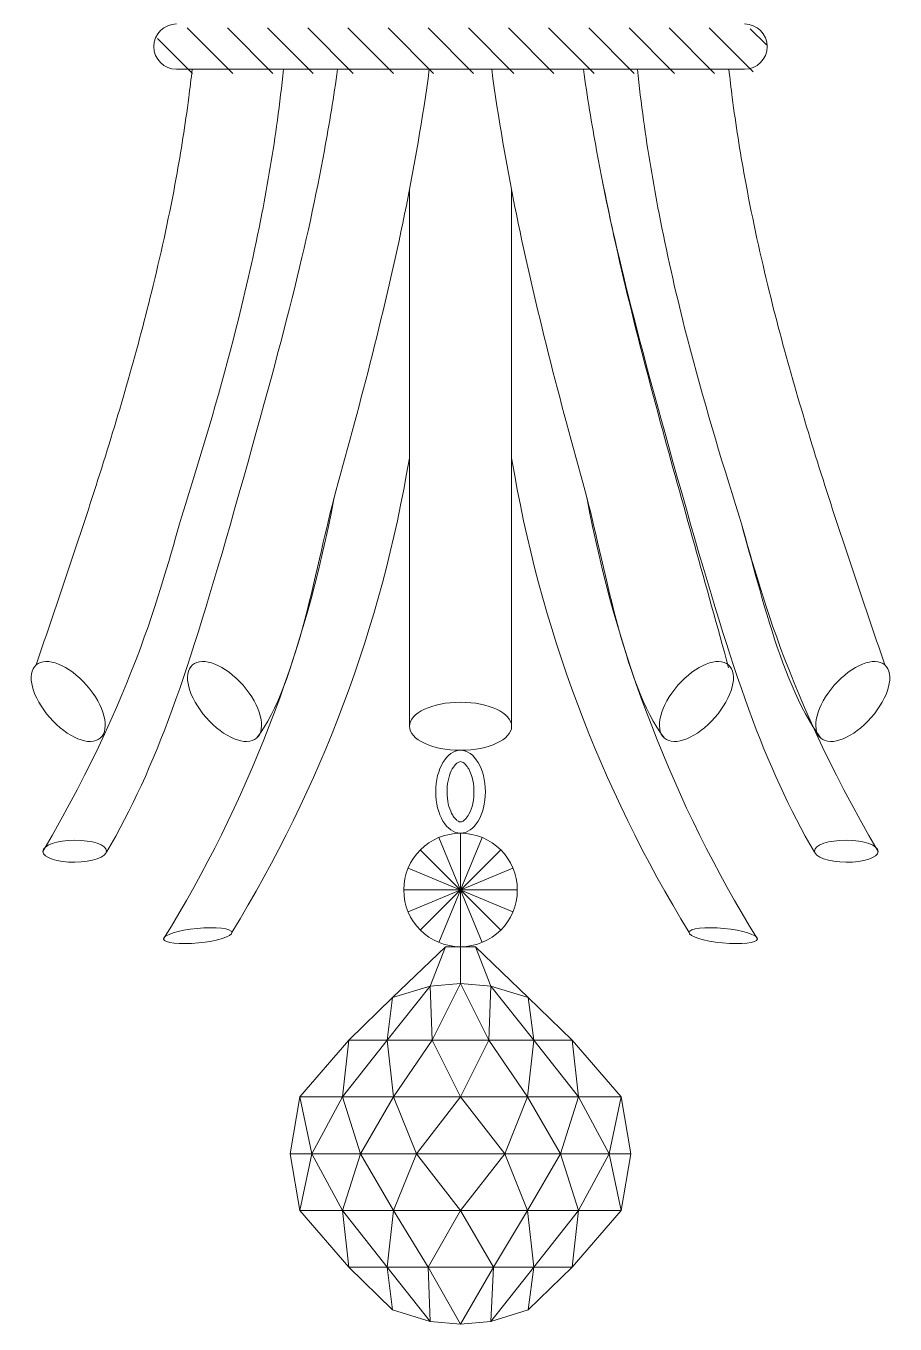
# Model space of a CAD drawing. Header units: inches. Extents: x 193287 to 241687, y 437648 to 550079.
# Drawn here: x 234439 to 234477.3, y 464627.3 to 464684.5 of the extents above; entities that cross this region are included whole.
import ezdxf

# ---------------------------------------------------------------- set-up
doc = ezdxf.new("R2010")
doc.units = ezdxf.units.IN
doc.header["$MEASUREMENT"] = 0
doc.linetypes.add('HIDDEN', pattern=[0.375, 0.25, -0.125])
doc.layers.add('CQ SPOT DETAIL DIMENSION', color=9, linetype='Continuous')
doc.layers.add('E-LITE-FIXT-NORM-CEILING', color=3, linetype='Continuous')
doc.layers.add('Glass', color=4, linetype='Continuous', lineweight=0)

# ---------------------------------------------------------------- blocks, each defined once
blk = doc.blocks.new('512')
at = {"layer": 'Glass', "lineweight": 0}
for p, q in [((34330.57, 424.3), (34333.42, 427.16)), ((34332.92, 419.59), (34340.62, 427.29)), ((34339.69, 419.29), (34347.69, 427.29)), ((34346.76, 419.29), (34354.76, 427.29)), ((34353.83, 419.29), (34361.83, 427.29)), ((34360.91, 419.29), (34368.91, 427.29)), ((34367.98, 419.29), (34375.98, 427.29)), ((34375.05, 419.29), (34383.05, 427.29)), ((34382.12, 419.29), (34390.12, 427.29)), ((34389.19, 419.29), (34397.19, 427.29)), ((34396.26, 419.29), (34404.26, 427.29)), ((34403.33, 419.29), (34411.33, 427.29)), ((34410.4, 419.29), (34418.4, 427.29)), ((34417.47, 419.29), (34425.47, 427.29)), ((34424.55, 419.29), (34432.55, 427.29)), ((34431.62, 419.29), (34437.79, 425.46)), ((34384.43, 420.01), (34334.43, 420.01)), ((34384.43, 420.01), (34434.43, 420.01)), ((34375.43, 398.72), (34375.43, 304.26)), ((34393.43, 398.72), (34393.43, 304.26))]:
    blk.add_line(p, q, dxfattribs=at)
at = {"layer": 'Glass', "color": 4, "lineweight": 0}
for p, q in [((34380.61, 266.18), (34388.26, 284.65)), ((34388.26, 266.18), (34380.61, 284.65)), ((34388.26, 284.65), (34380.61, 266.18)), ((34380.61, 284.65), (34388.26, 266.18)), ((34384.43, 265.42), (34384.43, 285.42)), ((34384.43, 285.42), (34384.43, 265.42)), ((34377.36, 268.34), (34391.51, 282.49)), ((34391.51, 268.34), (34377.36, 282.49)), ((34391.51, 282.49), (34377.36, 268.34)), ((34377.36, 282.49), (34391.51, 268.34)), ((34375.2, 271.59), (34393.67, 279.24)), ((34393.67, 271.59), (34375.2, 279.24)), ((34393.67, 279.24), (34375.2, 271.59)), ((34375.2, 279.24), (34393.67, 271.59)), ((34374.43, 275.42), (34394.43, 275.42)), ((34394.43, 275.42), (34374.43, 275.42))]:
    blk.add_line(p, q, dxfattribs=at)
at = {"layer": 'Glass', "lineweight": 0}
for points in [[(34372.49, 256.46), (34381.81, 265.42), (34379.1, 258.46), (34384.43, 258.94), (34384.43, 265.42), (34381.81, 265.42)], [(34396.38, 256.46), (34387.05, 265.42), (34389.77, 258.46), (34384.43, 258.94), (34384.43, 265.42), (34387.05, 265.42)], [(34384.43, 258.94), (34379.46, 248.94), (34379.1, 258.46), (34371.53, 248.94), (34372.49, 256.46), (34364.75, 248.94), (34372.49, 256.46), (34379.1, 258.46), (34384.43, 258.94)], [(34384.43, 258.94), (34389.4, 248.94), (34389.77, 258.46), (34397.34, 248.94), (34396.38, 256.46), (34404.12, 248.94), (34396.38, 256.46), (34389.77, 258.46), (34384.43, 258.94)], [(34384.43, 238.94), (34379.46, 248.94), (34372.66, 238.94), (34371.53, 248.94), (34363.66, 238.94), (34364.75, 248.94), (34356.15, 238.94)], [(34364.75, 248.94), (34404.12, 248.94)], [(34364.75, 248.94), (34404.12, 248.94)], [(34364.75, 248.94), (34404.12, 248.94)], [(34384.43, 238.94), (34389.4, 248.94), (34396.21, 238.94), (34397.34, 248.94), (34405.21, 238.94), (34404.12, 248.94), (34412.72, 238.94)], [(34356.15, 238.94), (34354.43, 228.94), (34356.15, 218.94)], [(34356.15, 238.94), (34412.72, 238.94)], [(34356.15, 238.94), (34412.72, 238.94)], [(34356.15, 238.94), (34412.72, 238.94)], [(34384.43, 238.94), (34376.65, 228.94), (34372.66, 238.94), (34366.84, 228.94), (34363.66, 238.94), (34358.25, 228.94), (34356.15, 238.94)], [(34384.43, 238.94), (34392.21, 228.94), (34396.21, 238.94), (34402.03, 228.94), (34405.21, 238.94), (34410.61, 228.94), (34412.72, 238.94)], [(34412.72, 238.94), (34414.43, 228.94), (34412.72, 218.94)], [(34354.43, 228.94), (34414.43, 228.94)], [(34384.43, 218.94), (34376.65, 228.94), (34372.66, 218.94), (34366.84, 228.94), (34363.66, 218.94), (34358.25, 228.94), (34356.15, 218.94)], [(34384.43, 218.94), (34392.21, 228.94), (34396.21, 218.94), (34402.03, 228.94), (34405.21, 218.94), (34410.61, 228.94), (34412.72, 218.94)], [(34356.15, 218.94), (34412.72, 218.94)], [(34384.43, 218.94), (34378.61, 208.94), (34372.66, 218.94), (34371.53, 208.94), (34363.66, 218.94), (34364.75, 208.94), (34356.15, 218.94)], [(34384.43, 218.94), (34390.15, 208.94), (34396.21, 218.94), (34397.34, 208.94), (34405.21, 218.94), (34404.12, 208.94), (34412.72, 218.94)], [(34364.75, 208.94), (34404.12, 208.94)], [(34384.43, 198.94), (34378.61, 208.94), (34379.1, 199.41), (34371.53, 208.94), (34372.49, 201.42), (34364.75, 208.94), (34372.49, 201.42), (34379.1, 199.41), (34384.43, 198.94)], [(34384.43, 198.94), (34390.15, 208.94), (34389.77, 199.41), (34397.34, 208.94), (34396.38, 201.42), (34404.12, 208.94), (34396.38, 201.42), (34389.77, 199.41), (34384.43, 198.94)]]:
    blk.add_lwpolyline(points, dxfattribs=at)
at = {"layer": 'Glass', "color": 4, "lineweight": 0}
blk.add_circle((34384.43, 275.42), 10, dxfattribs=at)
at = {"layer": 'Glass', "lineweight": 0}
for centre, radius, start, end in [((34334.43, 424.01), 4, 90, 270), ((34434.43, 424.01), 4, 270, 90), ((34145.58, 389.84), 233.03, 328.4603, 350.5284), ((34623.29, 389.84), 233.03, 189.4716, 211.5397), ((34138.01, 386.46), 228.07, 328.3478, 349.4273), ((34630.86, 386.46), 228.07, 190.5727, 211.6522)]:
    blk.add_arc(centre, radius, start, end, dxfattribs=at)
at = {"layer": 'Glass', "lineweight": 0, "extrusion": (0, 0, -1)}
for centre, major_axis, ratio in [((34315.36, 308.63), (5.65, -6.45), 0.503558), ((34342.89, 308.63), (5.65, -6.45), 0.503558), ((34452.36, 282.24), (-5.61, 0.04), 0.345201), ((34338.17, 267.36), (-6.02, -0.58), 0.211061)]:
    blk.add_ellipse(centre, major_axis=major_axis, ratio=ratio, dxfattribs=at)
at = {"layer": 'Glass', "lineweight": 0}
for centre, major_axis, ratio in [((34425.98, 308.63), (-5.65, -6.45), 0.503558), ((34453.51, 308.63), (-5.65, -6.45), 0.503558), ((34384.43, 304.26), (-9, 0), 0.470359), ((34384.43, 292.72), (0, -7.3), 0.598646), ((34316.51, 282.24), (5.61, 0.04), 0.345201), ((34430.7, 267.36), (6.02, -0.58), 0.211061)]:
    blk.add_ellipse(centre, major_axis=major_axis, ratio=ratio, dxfattribs=at)
for points, knots in [([(34309.71, 315.08), (34313.56, 326.34), (34317.39, 337.55), (34324.41, 359.79), (34327.63, 370.83), (34331.85, 388.23), (34333.21, 394.54), (34335.22, 405.58), (34335.97, 410.29), (34336.79, 416.68), (34336.99, 418.34), (34337.18, 420.01)], [0, 0, 0, 0, 35.62151, 35.62151, 70.637238, 70.637238, 90.4558, 90.4558, 105.097496, 105.097496, 110.221126, 110.221126, 110.221126, 110.221126]), ([(34310.9, 282.2), (34328.63, 312.57), (34332.43, 332.08), (34339.24, 353.59), (34342.3, 363.96), (34346.64, 381.12), (34348.16, 387.82), (34350.52, 400.03), (34351.44, 405.51), (34352.6, 414.02), (34352.96, 417.01), (34353.27, 420.01)], [0, 0, 0, 0, 34.972045, 34.972045, 66.924528, 66.924528, 87.067975, 87.067975, 103.225645, 103.225645, 111.921666, 111.921666, 111.921666, 111.921666]), ([(34321, 302.18), (34328.63, 312.57), (34332.43, 332.08), (34339.24, 353.59), (34342.3, 363.96), (34346.64, 381.12), (34348.16, 387.82), (34350.52, 400.03), (34351.44, 405.51), (34352.6, 414.02), (34352.96, 417.01), (34353.27, 420.01)], [0, 0, 0, 0, 34.972045, 34.972045, 66.924528, 66.924528, 87.067975, 87.067975, 103.225645, 103.225645, 111.921666, 111.921666, 111.921666, 111.921666]), ([(34362.79, 420.01), (34362.12, 415.2), (34361.33, 410.43), (34357.51, 389.55), (34353.54, 373.7), (34336.53, 313.92), (34331, 297.18), (34322.08, 282.07)], [543.036839, 543.036839, 543.036839, 543.036839, 557.384972, 557.384972, 606.085081, 606.085081, 650.681064, 650.681064, 650.681064, 650.681064]), ([(34362.79, 420.01), (34362.12, 415.2), (34361.33, 410.43), (34357.51, 389.55), (34353.54, 373.7), (34345.33, 343.46), (34341.14, 329.07), (34337.24, 314.57)], [543.036839, 543.036839, 543.036839, 543.036839, 557.384972, 557.384972, 606.085081, 606.085081, 650.681064, 650.681064, 650.681064, 650.681064]), ([(34378.94, 420.01), (34377.78, 411.36), (34376.3, 402.85), (34371.19, 377.81), (34366.91, 361.62), (34359.2, 333.82), (34355.83, 311.69), (34348.53, 302.18)], [540.920246, 540.920246, 540.920246, 540.920246, 565.475303, 565.475303, 614.256839, 614.256839, 650.681064, 650.681064, 650.681064, 650.681064]), ([(34389.93, 420.01), (34391.09, 411.36), (34392.57, 402.85), (34397.68, 377.81), (34401.96, 361.62), (34409.67, 333.82), (34413.04, 311.69), (34420.33, 302.18)], [540.920246, 540.920246, 540.920246, 540.920246, 565.475303, 565.475303, 614.256839, 614.256839, 650.681064, 650.681064, 650.681064, 650.681064]), ([(34406.08, 420.01), (34406.75, 415.2), (34407.54, 410.43), (34411.36, 389.55), (34415.32, 373.7), (34432.34, 313.92), (34437.86, 297.18), (34446.78, 282.07)], [543.036839, 543.036839, 543.036839, 543.036839, 557.384972, 557.384972, 606.085081, 606.085081, 650.681064, 650.681064, 650.681064, 650.681064]), ([(34457.97, 282.2), (34440.24, 312.57), (34436.44, 332.08), (34429.63, 353.59), (34426.57, 363.96), (34422.23, 381.12), (34420.71, 387.82), (34418.35, 400.03), (34417.43, 405.51), (34416.27, 414.02), (34415.91, 417.01), (34415.6, 420.01)], [0, 0, 0, 0, 34.972045, 34.972045, 66.924528, 66.924528, 87.067975, 87.067975, 103.225645, 103.225645, 111.921666, 111.921666, 111.921666, 111.921666]), ([(34459.16, 315.08), (34455.31, 326.34), (34451.48, 337.55), (34444.45, 359.79), (34441.24, 370.83), (34437.02, 388.23), (34435.65, 394.54), (34433.64, 405.58), (34432.9, 410.29), (34432.07, 416.68), (34431.87, 418.34), (34431.69, 420.01)], [0, 0, 0, 0, 35.62151, 35.62151, 70.637238, 70.637238, 90.4558, 90.4558, 105.097496, 105.097496, 110.221126, 110.221126, 110.221126, 110.221126]), ([(34384.43, 287.42), (34384.5, 287.42), (34384.57, 287.42), (34384.74, 287.48), (34384.85, 287.53), (34385.09, 287.7), (34385.23, 287.82), (34385.51, 288.14), (34385.66, 288.34), (34386.06, 288.99), (34386.29, 289.52), (34386.63, 290.73), (34386.75, 291.4), (34386.83, 292.79), (34386.8, 293.5), (34386.6, 294.84), (34386.44, 295.47), (34386.01, 296.54), (34385.75, 296.99), (34385.31, 297.55), (34385.12, 297.72), (34384.81, 297.93), (34384.68, 297.98), (34384.48, 298.03), (34384.4, 298.03), (34384.21, 297.99), (34384.09, 297.95), (34383.78, 297.75), (34383.6, 297.59), (34383.22, 297.13), (34383.03, 296.83), (34382.68, 296.12), (34382.52, 295.71), (34382.2, 294.56), (34382.09, 293.78), (34382.04, 292.2), (34382.12, 291.4), (34382.43, 289.95), (34382.67, 289.29), (34383.15, 288.41), (34383.37, 288.11), (34383.78, 287.69), (34383.96, 287.56), (34384.22, 287.44), (34384.31, 287.42), (34384.4, 287.42), (34384.42, 287.42), (34384.43, 287.42)], [0, 0, 0, 0, 0.195822, 0.195822, 0.391644, 0.391644, 0.587466, 0.587466, 0.783288, 0.783288, 1.125875, 1.125875, 1.468463, 1.468463, 1.811051, 1.811051, 2.153639, 2.153639, 2.496226, 2.496226, 2.750889, 2.750889, 3.005552, 3.005552, 3.260215, 3.260215, 3.514878, 3.514878, 3.769541, 3.769541, 4.024204, 4.024204, 4.278867, 4.278867, 4.667677, 4.667677, 5.056487, 5.056487, 5.445297, 5.445297, 5.729276, 5.729276, 6.013254, 6.013254, 6.233333, 6.233333, 6.283185, 6.283185, 6.283185, 6.283185])]:
    blk.add_open_spline(points, degree=3, knots=knots, dxfattribs=at)
blk = doc.blocks.new('SMDS')
at = {"layer": 'E-LITE-FIXT-NORM-CEILING', "linetype": 'HIDDEN', "xscale": -0.25, "yscale": 0.25, "zscale": 0.25, "rotation": 359.9999999999999}
blk.add_blockref('512', (393446.613, 478381.088), dxfattribs=at)

msp = doc.modelspace()

# ---------------------------------------------------------------- block references
at = {"layer": 'CQ SPOT DETAIL DIMENSION'}
msp.add_blockref('SMDS', (-150392.368, -13803.482), dxfattribs=at)

doc.saveas('drawing.dxf')
